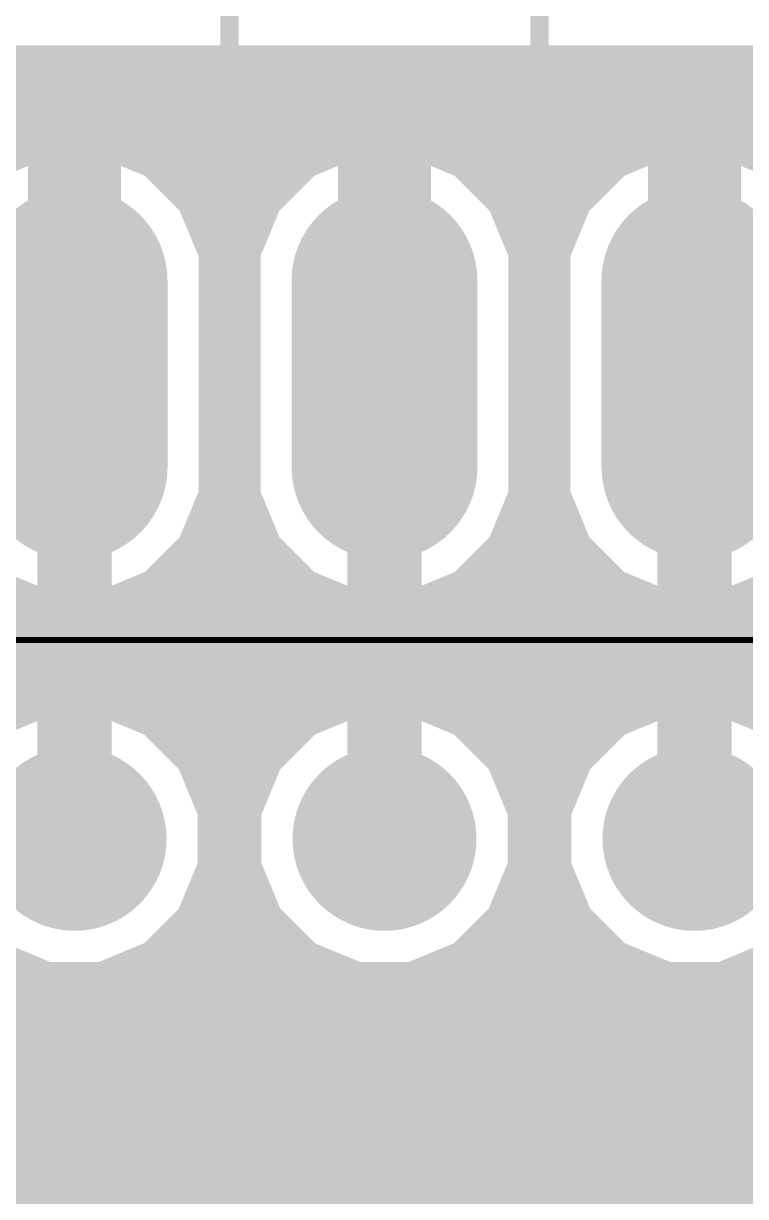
# Model space of a CAD drawing. Extents: x 1.3 to 54.7, y -2.9 to 42.9.
# Drawn here: x 23.71 to 29.63, y 25.01 to 34.62 of the extents above; entities that cross this region are included whole.
import ezdxf

# ---------------------------------------------------------------- set-up
doc = ezdxf.new("R2010")
doc.units = 0
for name, color, linetype in [('1', 12, 'CONTINUOUS'), ('16', 132, 'CONTINUOUS'), ('17', 110, 'CONTINUOUS'), ('21', 253, 'CONTINUOUS'), ('39', 12, 'CONTINUOUS'), ('51', 253, 'CONTINUOUS')]:
    doc.layers.add(name, color=color, linetype=linetype)

# ---------------------------------------------------------------- blocks, each defined once
blk = doc.blocks.new('RECT')
blk.add_solid([(-0.5, -0.5), (0.5, -0.5), (-0.5, 0.5), (0.5, 0.5)])
blk = doc.blocks.new('LONGP100')
at = {"const_width": 1}
blk.add_lwpolyline([(-0.5, 0), (0.5, 0)], dxfattribs=at)
at = {"const_width": 0.5}
for points in [[(-0.5, 0.25, 1), (-0.5, -0.25)], [(0.5, -0.25, 1), (0.5, 0.25)]]:
    blk.add_lwpolyline(points, format="xyb", dxfattribs=at)
blk = doc.blocks.new('ROUNDP')
at = {"const_width": 0.5}
blk.add_lwpolyline([(0, -0.25, 1), (0, 0.25, 1), (0, -0.25)], format="xyb", dxfattribs=at)

msp = doc.modelspace()

# ---------------------------------------------------------------- linework, layer by layer
at = {"layer": '1', "const_width": 0.6096}
for points in [[(24.13, 27.94), (24.13, 31.75)], [(26.67, 27.94), (26.67, 31.75)], [(29.21, 27.94), (29.21, 31.75)]]:
    msp.add_lwpolyline(points, dxfattribs=at)
at = {"layer": '1', "const_width": 0.3048}
for points in [[(24.2824, 31.75, 1), (23.9776, 31.75)], [(26.8224, 31.75, 1), (26.5176, 31.75)], [(29.3624, 31.75, 1), (29.0576, 31.75)], [(23.9776, 27.94, 1), (24.2824, 27.94)], [(26.5176, 27.94, 1), (26.8224, 27.94)], [(29.0576, 27.94, 1), (29.3624, 27.94)]]:
    msp.add_lwpolyline(points, format="xyb", dxfattribs=at)
at = {"layer": '16', "const_width": 0.3048}
for points in [[(8.0747, 34.29), (46.9163, 34.29)], [(8.2271, 34.1376), (46.7639, 34.1376)], [(8.4734, 33.8328), (46.4591, 33.8328)], [(23.8976, 33.6804), (23.4682, 33.5025)], [(24.3624, 33.6804), (23.8976, 33.6804)], [(24.7918, 33.5025), (24.3624, 33.6804)], [(26.4376, 33.6804), (26.0082, 33.5025)], [(26.9024, 33.6804), (26.4376, 33.6804)], [(27.3318, 33.5025), (26.9024, 33.6804)], [(28.9776, 33.6804), (28.5482, 33.5025)], [(29.4424, 33.6804), (28.9776, 33.6804)], [(29.8718, 33.5025), (29.4424, 33.6804)], [(24.7303, 33.528), (26.0697, 33.528)], [(25.1205, 33.1738), (24.7918, 33.5025)], [(26.0082, 33.5025), (25.6795, 33.1738)], [(27.2703, 33.528), (28.6097, 33.528)], [(27.6605, 33.1738), (27.3318, 33.5025)], [(28.5482, 33.5025), (28.2195, 33.1738)], [(25.0712, 33.2232), (25.7288, 33.2232)], [(27.6112, 33.2232), (28.2688, 33.2232)], [(25.2984, 32.7444), (25.1205, 33.1738)], [(25.6795, 33.1738), (25.5016, 32.7444)], [(27.8384, 32.7444), (27.6605, 33.1738)], [(28.2195, 33.1738), (28.0416, 32.7444)], [(25.2263, 32.9184), (25.5737, 32.9184)], [(27.7663, 32.9184), (28.1137, 32.9184)], [(25.2984, 30.7556), (25.2984, 32.7444)], [(25.5016, 32.7444), (25.5016, 30.7556)], [(27.8384, 30.7556), (27.8384, 32.7444)], [(28.0416, 32.7444), (28.0416, 30.7556)], [(25.2984, 32.6136), (25.5016, 32.6136)], [(27.8384, 32.6136), (28.0416, 32.6136)], [(25.2984, 32.3088), (25.5016, 32.3088)], [(27.8384, 32.3088), (28.0416, 32.3088)], [(25.2984, 32.004), (25.5016, 32.004)], [(27.8384, 32.004), (28.0416, 32.004)], [(25.2984, 31.6992), (25.5016, 31.6992)], [(27.8384, 31.6992), (28.0416, 31.6992)], [(25.2984, 31.3944), (25.5016, 31.3944)], [(27.8384, 31.3944), (28.0416, 31.3944)], [(25.2984, 31.0896), (25.5016, 31.0896)], [(27.8384, 31.0896), (28.0416, 31.0896)], [(25.1205, 30.3262), (25.2984, 30.7556)], [(25.2984, 30.7848), (25.5016, 30.7848)], [(25.5016, 30.7556), (25.6795, 30.3262)], [(27.6605, 30.3262), (27.8384, 30.7556)], [(27.8384, 30.7848), (28.0416, 30.7848)], [(28.0416, 30.7556), (28.2195, 30.3262)], [(25.1842, 30.48), (25.6158, 30.48)], [(27.7242, 30.48), (28.1558, 30.48)], [(24.7918, 29.9975), (25.1205, 30.3262)], [(25.6795, 30.3262), (26.0082, 29.9975)], [(27.3318, 29.9975), (27.6605, 30.3262)], [(28.2195, 30.3262), (28.5482, 29.9975)], [(24.9696, 30.1752), (25.8304, 30.1752)], [(27.5096, 30.1752), (28.3704, 30.1752)], [(23.4682, 29.9975), (23.8976, 29.8196)], [(24.3624, 29.8196), (24.7918, 29.9975)], [(26.0082, 29.9975), (26.4376, 29.8196)], [(26.9024, 29.8196), (27.3318, 29.9975)], [(28.5482, 29.9975), (28.9776, 29.8196)], [(29.4424, 29.8196), (29.8718, 29.9975)], [(21.9451, 29.8704), (23.7749, 29.8704)], [(24.4851, 29.8704), (26.3149, 29.8704)], [(27.0251, 29.8704), (28.8549, 29.8704)], [(29.5651, 29.8704), (31.3949, 29.8704)], [(23.8976, 29.8196), (24.3624, 29.8196)], [(26.4376, 29.8196), (26.9024, 29.8196)], [(28.9776, 29.8196), (29.4424, 29.8196)], [(8.5511, 29.5656), (45.6731, 29.5656)], [(8.3795, 29.2608), (45.8284, 29.2608)], [(23.8992, 29.1004), (23.4727, 28.9237)], [(24.3608, 29.1004), (23.8992, 29.1004)], [(24.7873, 28.9237), (24.3608, 29.1004)], [(26.4392, 29.1004), (26.0127, 28.9237)], [(26.9008, 29.1004), (26.4392, 29.1004)], [(27.3273, 28.9237), (26.9008, 29.1004)], [(28.9792, 29.1004), (28.5527, 28.9237)], [(29.4408, 29.1004), (28.9792, 29.1004)], [(29.8673, 28.9237), (29.4408, 29.1004)], [(24.7094, 28.956), (26.0906, 28.956)], [(25.1137, 28.5973), (24.7873, 28.9237)], [(26.0127, 28.9237), (25.6863, 28.5973)], [(27.2494, 28.956), (28.6306, 28.956)], [(27.6537, 28.5973), (27.3273, 28.9237)], [(28.5527, 28.9237), (28.2263, 28.5973)], [(25.0599, 28.6512), (25.7401, 28.6512)], [(25.2904, 28.1708), (25.1137, 28.5973)], [(25.6863, 28.5973), (25.5096, 28.1708)], [(27.5998, 28.6512), (28.2801, 28.6512)], [(27.8304, 28.1708), (27.6537, 28.5973)], [(28.2263, 28.5973), (28.0496, 28.1708)], [(25.2177, 28.3464), (25.5823, 28.3464)], [(27.7577, 28.3464), (28.1223, 28.3464)], [(25.2904, 27.7092), (25.2904, 28.1708)], [(25.5096, 28.1708), (25.5096, 27.7092)], [(27.8304, 27.7092), (27.8304, 28.1708)], [(28.0496, 28.1708), (28.0496, 27.7092)], [(25.2904, 28.0416), (25.5096, 28.0416)], [(27.8304, 28.0416), (28.0496, 28.0416)], [(25.2904, 27.7368), (25.5096, 27.7368)], [(27.8304, 27.7368), (28.0496, 27.7368)], [(25.1137, 27.2827), (25.2904, 27.7092)], [(25.5096, 27.7092), (25.6863, 27.2827)], [(27.6537, 27.2827), (27.8304, 27.7092)], [(28.0496, 27.7092), (28.2263, 27.2827)], [(25.1756, 27.432), (25.6244, 27.432)], [(27.7156, 27.432), (28.1644, 27.432)], [(24.7873, 26.9563), (25.1137, 27.2827)], [(25.6863, 27.2827), (26.0127, 26.9563)], [(27.3273, 26.9563), (27.6537, 27.2827)], [(28.2263, 27.2827), (28.5527, 26.9563)], [(24.9583, 27.1272), (25.8417, 27.1272)], [(27.4983, 27.1272), (28.3817, 27.1272)], [(23.4727, 26.9563), (23.8992, 26.7796)], [(24.3608, 26.7796), (24.7873, 26.9563)], [(26.0127, 26.9563), (26.4392, 26.7796)], [(26.9008, 26.7796), (27.3273, 26.9563)], [(28.5527, 26.9563), (28.9792, 26.7796)], [(29.4408, 26.7796), (29.8673, 26.9563)], [(21.9241, 26.8224), (23.7958, 26.8224)], [(23.8992, 26.7796), (24.3608, 26.7796)], [(24.4641, 26.8224), (26.3358, 26.8224)], [(26.4392, 26.7796), (26.9008, 26.7796)], [(27.0041, 26.8224), (28.8758, 26.8224)], [(28.9792, 26.7796), (29.4408, 26.7796)], [(29.5441, 26.8224), (31.4158, 26.8224)], [(2.4384, 26.5176), (35.7961, 26.5176)], [(2.4384, 26.2128), (35.3976, 26.2128)], [(2.4384, 25.908), (35.2834, 25.908)], [(2.4384, 25.6032), (35.2924, 25.6032)], [(2.4384, 25.2984), (35.3568, 25.2984)], [(2.4384, 24.9936), (35.3568, 24.9936)]]:
    msp.add_lwpolyline(points, dxfattribs=at)
at = {"layer": '16', "const_width": 0.1524}
for points in [[(23.8976, 33.7566, 1), (23.8976, 33.6042)], [(23.9267, 33.61, 1), (23.8684, 33.7508)], [(24.3916, 33.7508, 1), (24.3332, 33.61)], [(24.3624, 33.6042, 1), (24.3624, 33.7566)], [(26.4376, 33.7566, 1), (26.4376, 33.6042)], [(26.4667, 33.61, 1), (26.4084, 33.7508)], [(26.9316, 33.7508, 1), (26.8732, 33.61)], [(26.9024, 33.6042, 1), (26.9024, 33.7566)], [(28.9776, 33.7566, 1), (28.9776, 33.6042)], [(29.0067, 33.61, 1), (28.9484, 33.7508)], [(29.4716, 33.7508, 1), (29.4132, 33.61)], [(29.4424, 33.6042, 1), (29.4424, 33.7566)], [(24.7303, 33.6042, 1), (24.7303, 33.4518)], [(24.8457, 33.5564, 1), (24.738, 33.4486)], [(24.7627, 33.4321, 1), (24.821, 33.5729)], [(25.979, 33.5729, 1), (26.0373, 33.4321)], [(26.062, 33.4486, 1), (25.9543, 33.5564)], [(26.0697, 33.4518, 1), (26.0697, 33.6042)], [(27.2703, 33.6042, 1), (27.2703, 33.4518)], [(27.3857, 33.5564, 1), (27.278, 33.4486)], [(27.3027, 33.4321, 1), (27.361, 33.5729)], [(28.519, 33.5729, 1), (28.5773, 33.4321)], [(28.602, 33.4486, 1), (28.4943, 33.5564)], [(28.6097, 33.4518, 1), (28.6097, 33.6042)], [(25.0712, 33.2994, 1), (25.0712, 33.147)], [(25.7288, 33.147, 1), (25.7288, 33.2994)], [(27.6112, 33.2994, 1), (27.6112, 33.147)], [(28.2688, 33.147, 1), (28.2688, 33.2994)], [(25.1909, 33.203, 1), (25.0501, 33.1447)], [(25.0666, 33.12, 1), (25.1744, 33.2277)], [(25.6256, 33.2277, 1), (25.7334, 33.12)], [(25.7499, 33.1447, 1), (25.6091, 33.203)], [(27.7309, 33.203, 1), (27.5901, 33.1447)], [(27.6066, 33.12, 1), (27.7144, 33.2277)], [(28.1656, 33.2277, 1), (28.2734, 33.12)], [(28.2899, 33.1447, 1), (28.1491, 33.203)], [(25.2263, 32.9946, 1), (25.2263, 32.8422)], [(25.5737, 32.8422, 1), (25.5737, 32.9946)], [(27.7663, 32.9946, 1), (27.7663, 32.8422)], [(28.1137, 32.8422, 1), (28.1137, 32.9946)], [(25.3746, 32.7444, 1), (25.2222, 32.7444)], [(25.5778, 32.7444, 1), (25.4254, 32.7444)], [(27.9146, 32.7444, 1), (27.7622, 32.7444)], [(28.1178, 32.7444, 1), (27.9654, 32.7444)], [(25.228, 32.7152, 1), (25.3688, 32.7736)], [(25.4312, 32.7736, 1), (25.572, 32.7152)], [(27.768, 32.7152, 1), (27.9088, 32.7736)], [(27.9712, 32.7736, 1), (28.112, 32.7152)], [(25.2984, 32.6898, 1), (25.2984, 32.5374)], [(25.5016, 32.5374, 1), (25.5016, 32.6898)], [(27.8384, 32.6898, 1), (27.8384, 32.5374)], [(28.0416, 32.5374, 1), (28.0416, 32.6898)], [(25.2984, 32.385, 1), (25.2984, 32.2326)], [(25.5016, 32.2326, 1), (25.5016, 32.385)], [(27.8384, 32.385, 1), (27.8384, 32.2326)], [(28.0416, 32.2326, 1), (28.0416, 32.385)], [(25.2984, 32.0802, 1), (25.2984, 31.9278)], [(25.5016, 31.9278, 1), (25.5016, 32.0802)], [(27.8384, 32.0802, 1), (27.8384, 31.9278)], [(28.0416, 31.9278, 1), (28.0416, 32.0802)], [(25.2984, 31.7754, 1), (25.2984, 31.623)], [(25.5016, 31.623, 1), (25.5016, 31.7754)], [(27.8384, 31.7754, 1), (27.8384, 31.623)], [(28.0416, 31.623, 1), (28.0416, 31.7754)], [(25.2984, 31.4706, 1), (25.2984, 31.3182)], [(25.5016, 31.3182, 1), (25.5016, 31.4706)], [(27.8384, 31.4706, 1), (27.8384, 31.3182)], [(28.0416, 31.3182, 1), (28.0416, 31.4706)], [(25.2984, 31.1658, 1), (25.2984, 31.0134)], [(25.5016, 31.0134, 1), (25.5016, 31.1658)], [(27.8384, 31.1658, 1), (27.8384, 31.0134)], [(28.0416, 31.0134, 1), (28.0416, 31.1658)], [(25.2984, 30.861, 1), (25.2984, 30.7086)], [(25.3688, 30.7264, 1), (25.228, 30.7847)], [(25.572, 30.7847, 1), (25.4312, 30.7264)], [(25.5016, 30.7086, 1), (25.5016, 30.861)], [(27.8384, 30.861, 1), (27.8384, 30.7086)], [(27.9088, 30.7264, 1), (27.768, 30.7847)], [(28.112, 30.7847, 1), (27.9712, 30.7264)], [(28.0416, 30.7086, 1), (28.0416, 30.861)], [(25.2222, 30.7556, 1), (25.3746, 30.7556)], [(25.4254, 30.7556, 1), (25.5778, 30.7556)], [(27.7622, 30.7556, 1), (27.9146, 30.7556)], [(27.9654, 30.7556, 1), (28.1178, 30.7556)], [(25.1842, 30.5562, 1), (25.1842, 30.4038)], [(25.6158, 30.4038, 1), (25.6158, 30.5562)], [(27.7242, 30.5562, 1), (27.7242, 30.4038)], [(28.1558, 30.4038, 1), (28.1558, 30.5562)], [(25.1744, 30.2723, 1), (25.0666, 30.38)], [(25.7334, 30.38, 1), (25.6256, 30.2723)], [(27.7144, 30.2723, 1), (27.6066, 30.38)], [(28.2734, 30.38, 1), (28.1656, 30.2723)], [(25.0501, 30.3553, 1), (25.1909, 30.297)], [(25.6091, 30.297, 1), (25.7499, 30.3553)], [(27.5901, 30.3553, 1), (27.7309, 30.297)], [(28.1491, 30.297, 1), (28.2899, 30.3553)], [(24.9696, 30.2514, 1), (24.9696, 30.099)], [(25.8304, 30.099, 1), (25.8304, 30.2514)], [(27.5096, 30.2514, 1), (27.5096, 30.099)], [(28.3704, 30.099, 1), (28.3704, 30.2514)], [(24.738, 30.0514, 1), (24.8457, 29.9436)], [(24.821, 29.9271, 1), (24.7627, 30.0679)], [(26.0373, 30.0679, 1), (25.979, 29.9271)], [(25.9543, 29.9436, 1), (26.062, 30.0514)], [(27.278, 30.0514, 1), (27.3857, 29.9436)], [(27.361, 29.9271, 1), (27.3027, 30.0679)], [(28.5773, 30.0679, 1), (28.519, 29.9271)], [(28.4943, 29.9436, 1), (28.602, 30.0514)], [(23.7749, 29.7942, 1), (23.7749, 29.9466)], [(24.4851, 29.9466, 1), (24.4851, 29.7942)], [(26.3149, 29.7942, 1), (26.3149, 29.9466)], [(27.0251, 29.9466, 1), (27.0251, 29.7942)], [(28.8549, 29.7942, 1), (28.8549, 29.9466)], [(29.5651, 29.9466, 1), (29.5651, 29.7942)], [(23.8976, 29.8958, 1), (23.8976, 29.7434)], [(23.8684, 29.7492, 1), (23.9267, 29.89)], [(24.3332, 29.89, 1), (24.3916, 29.7492)], [(24.3624, 29.7434, 1), (24.3624, 29.8958)], [(26.4376, 29.8958, 1), (26.4376, 29.7434)], [(26.4084, 29.7492, 1), (26.4667, 29.89)], [(26.8732, 29.89, 1), (26.9316, 29.7492)], [(26.9024, 29.7434, 1), (26.9024, 29.8958)], [(28.9776, 29.8958, 1), (28.9776, 29.7434)], [(28.9484, 29.7492, 1), (29.0067, 29.89)], [(29.4132, 29.89, 1), (29.4716, 29.7492)], [(29.4424, 29.7434, 1), (29.4424, 29.8958)], [(23.8992, 29.1766, 1), (23.8992, 29.0242)], [(23.9283, 29.03, 1), (23.87, 29.1708)], [(24.39, 29.1708, 1), (24.3317, 29.03)], [(24.3608, 29.0242, 1), (24.3608, 29.1766)], [(26.4392, 29.1766, 1), (26.4392, 29.0242)], [(26.4683, 29.03, 1), (26.41, 29.1708)], [(26.93, 29.1708, 1), (26.8717, 29.03)], [(26.9008, 29.0242, 1), (26.9008, 29.1766)], [(28.9792, 29.1766, 1), (28.9792, 29.0242)], [(29.0083, 29.03, 1), (28.95, 29.1708)], [(29.47, 29.1708, 1), (29.4117, 29.03)], [(29.4408, 29.0242, 1), (29.4408, 29.1766)], [(24.7094, 29.0322, 1), (24.7094, 28.8798)], [(24.8412, 28.9776, 1), (24.7334, 28.8699)], [(24.7582, 28.8533, 1), (24.8165, 28.9941)], [(25.9835, 28.9941, 1), (26.0418, 28.8533)], [(26.0666, 28.8699, 1), (25.9588, 28.9776)], [(26.0906, 28.8798, 1), (26.0906, 29.0322)], [(27.2494, 29.0322, 1), (27.2494, 28.8798)], [(27.3812, 28.9776, 1), (27.2734, 28.8699)], [(27.2982, 28.8533, 1), (27.3565, 28.9941)], [(28.5235, 28.9941, 1), (28.5818, 28.8533)], [(28.6066, 28.8699, 1), (28.4988, 28.9776)], [(28.6306, 28.8798, 1), (28.6306, 29.0322)], [(25.0599, 28.7274, 1), (25.0599, 28.575)], [(25.1841, 28.6265, 1), (25.0433, 28.5682)], [(25.7567, 28.5682, 1), (25.6159, 28.6265)], [(25.7401, 28.575, 1), (25.7401, 28.7274)], [(27.5998, 28.7274, 1), (27.5998, 28.575)], [(27.7241, 28.6265, 1), (27.5833, 28.5682)], [(28.2967, 28.5682, 1), (28.1559, 28.6265)], [(28.2801, 28.575, 1), (28.2801, 28.7274)], [(25.0599, 28.5434, 1), (25.1676, 28.6512)], [(25.6324, 28.6512, 1), (25.7401, 28.5434)], [(27.5999, 28.5434, 1), (27.7076, 28.6512)], [(28.1724, 28.6512, 1), (28.2801, 28.5434)], [(25.2177, 28.4226, 1), (25.2177, 28.2702)], [(25.5823, 28.2702, 1), (25.5823, 28.4226)], [(27.7577, 28.4226, 1), (27.7577, 28.2702)], [(28.1223, 28.2702, 1), (28.1223, 28.4226)], [(25.3666, 28.1708, 1), (25.2142, 28.1708)], [(25.22, 28.1417, 1), (25.3608, 28.2)], [(25.5858, 28.1708, 1), (25.4334, 28.1708)], [(25.4392, 28.2, 1), (25.58, 28.1417)], [(27.9066, 28.1708, 1), (27.7542, 28.1708)], [(27.76, 28.1417, 1), (27.9008, 28.2)], [(28.1258, 28.1708, 1), (27.9734, 28.1708)], [(27.9792, 28.2, 1), (28.12, 28.1417)], [(25.2904, 28.1178, 1), (25.2904, 27.9654)], [(25.5096, 27.9654, 1), (25.5096, 28.1178)], [(27.8304, 28.1178, 1), (27.8304, 27.9654)], [(28.0496, 27.9654, 1), (28.0496, 28.1178)], [(25.2904, 27.813, 1), (25.2904, 27.6606)], [(25.5096, 27.6606, 1), (25.5096, 27.813)], [(27.8304, 27.813, 1), (27.8304, 27.6606)], [(28.0496, 27.6606, 1), (28.0496, 27.813)], [(25.2142, 27.7092, 1), (25.3666, 27.7092)], [(25.3608, 27.68, 1), (25.22, 27.7383)], [(25.58, 27.7383, 1), (25.4392, 27.68)], [(25.4334, 27.7092, 1), (25.5858, 27.7092)], [(27.7542, 27.7092, 1), (27.9066, 27.7092)], [(27.9008, 27.68, 1), (27.76, 27.7383)], [(28.12, 27.7383, 1), (27.9792, 27.68)], [(27.9734, 27.7092, 1), (28.1258, 27.7092)], [(25.1756, 27.5082, 1), (25.1756, 27.3558)], [(25.6244, 27.3558, 1), (25.6244, 27.5082)], [(27.7156, 27.5082, 1), (27.7156, 27.3558)], [(28.1644, 27.3558, 1), (28.1644, 27.5082)], [(25.1676, 27.2288, 1), (25.0599, 27.3366)], [(25.7401, 27.3366, 1), (25.6324, 27.2288)], [(27.7076, 27.2288, 1), (27.5999, 27.3366)], [(28.2801, 27.3366, 1), (28.1724, 27.2288)], [(25.0433, 27.3118, 1), (25.1841, 27.2535)], [(25.6159, 27.2535, 1), (25.7567, 27.3118)], [(27.5833, 27.3118, 1), (27.7241, 27.2535)], [(28.1559, 27.2535, 1), (28.2967, 27.3118)], [(24.9583, 27.2034, 1), (24.9583, 27.051)], [(25.8417, 27.051, 1), (25.8417, 27.2034)], [(27.4983, 27.2034, 1), (27.4983, 27.051)], [(28.3817, 27.051, 1), (28.3817, 27.2034)], [(24.8165, 26.8859, 1), (24.7582, 27.0267)], [(26.0418, 27.0267, 1), (25.9835, 26.8859)], [(27.3565, 26.8859, 1), (27.2982, 27.0267)], [(28.5818, 27.0267, 1), (28.5235, 26.8859)], [(24.7334, 27.0101, 1), (24.8412, 26.9024)], [(25.9588, 26.9024, 1), (26.0666, 27.0101)], [(27.2734, 27.0101, 1), (27.3812, 26.9024)], [(28.4988, 26.9024, 1), (28.6066, 27.0101)], [(23.7958, 26.7462, 1), (23.7958, 26.8986)], [(23.8992, 26.8558, 1), (23.8992, 26.7034)], [(23.87, 26.7092, 1), (23.9283, 26.85)], [(24.3317, 26.85, 1), (24.39, 26.7092)], [(24.3608, 26.7034, 1), (24.3608, 26.8558)], [(24.4641, 26.8986, 1), (24.4641, 26.7462)], [(26.3358, 26.7462, 1), (26.3358, 26.8986)], [(26.4392, 26.8558, 1), (26.4392, 26.7034)], [(26.41, 26.7092, 1), (26.4683, 26.85)], [(26.8717, 26.85, 1), (26.93, 26.7092)], [(26.9008, 26.7034, 1), (26.9008, 26.8558)], [(27.0041, 26.8986, 1), (27.0041, 26.7462)], [(28.8758, 26.7462, 1), (28.8758, 26.8986)], [(28.9792, 26.8558, 1), (28.9792, 26.7034)], [(28.95, 26.7092, 1), (29.0083, 26.85)], [(29.4117, 26.85, 1), (29.47, 26.7092)], [(29.4408, 26.7034, 1), (29.4408, 26.8558)], [(29.5441, 26.8986, 1), (29.5441, 26.7462)]]:
    msp.add_lwpolyline(points, format="xyb", dxfattribs=at)
at = {"layer": '21'}
for points, const_width in [([(25.4, 33.655), (25.4, 36.195)], 0.1524), ([(27.94, 33.655), (27.94, 36.195)], 0.1524), ([(22.86, 33.655), (25.4, 33.655)], 0.1524), ([(25.4, 33.655), (27.94, 33.655)], 0.1524), ([(27.94, 33.655), (30.48, 33.655)], 0.1524), ([(39.96, 29.32), (18.46, 29.32)], 0.127)]:
    msp.add_lwpolyline(points, dxfattribs=dict(at, const_width=const_width))
at = {"layer": '21', "const_width": 0.0762}
for points in [[(25.4, 33.6931, 1), (25.4, 33.6169)], [(25.3619, 33.655, 1), (25.4381, 33.655)], [(25.4, 33.6169, 1), (25.4, 33.6931)], [(27.94, 33.6931, 1), (27.94, 33.6169)], [(27.9019, 33.655, 1), (27.9781, 33.655)], [(27.94, 33.6169, 1), (27.94, 33.6931)]]:
    msp.add_lwpolyline(points, format="xyb", dxfattribs=at)
at = {"layer": '39', "const_width": 0.05}
msp.add_lwpolyline([(41.21, 29.57), (16.01, 29.57)], dxfattribs=at)
at = {"layer": '51', "const_width": 0.127}
msp.add_lwpolyline([(39.96, 29.32), (18.46, 29.32)], dxfattribs=at)

# ---------------------------------------------------------------- block references
at = {"layer": '17', "rotation": 90}
for name, p, xscale, yscale in [('LONGP100', (24.13, 31.75), 1.524, 1.524), ('LONGP100', (24.13, 31.75), 1.524, 1.524), ('LONGP100', (26.67, 31.75), 1.524, 1.524), ('LONGP100', (26.67, 31.75), 1.524, 1.524), ('LONGP100', (29.21, 31.75), 1.524, 1.524), ('LONGP100', (29.21, 31.75), 1.524, 1.524), ('ROUNDP', (24.13, 27.94), 1.508, 1.508), ('ROUNDP', (24.13, 27.94), 1.508, 1.508), ('ROUNDP', (26.67, 27.94), 1.508, 1.508), ('ROUNDP', (26.67, 27.94), 1.508, 1.508), ('ROUNDP', (29.21, 27.94), 1.508, 1.508), ('ROUNDP', (29.21, 27.94), 1.508, 1.508)]:
    msp.add_blockref(name, p, dxfattribs=dict(at, xscale=xscale, yscale=yscale))
at = {"layer": '21', "xscale": 0.762, "yscale": 1.016}
for p in [(24.13, 33.147), (26.67, 33.147), (29.21, 33.147)]:
    msp.add_blockref('RECT', p, dxfattribs=at)

doc.saveas('drawing.dxf')
